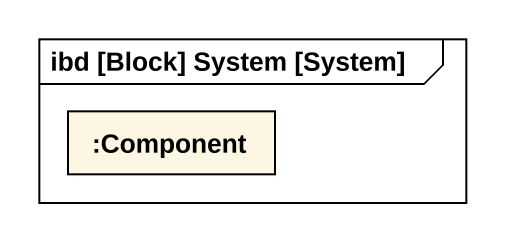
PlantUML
@startuml
mainframe ibd [Block] System [System]
rectangle ":Component" as Component_
@enduml
